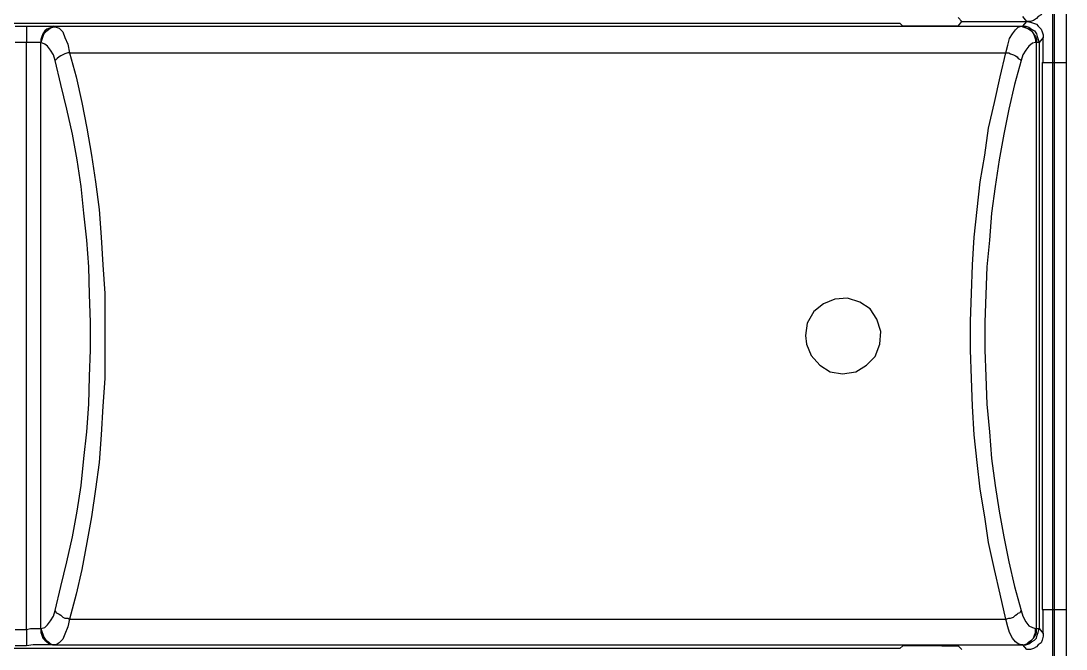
# Model space of a CAD drawing. Header units: centimetres. Extents: x -9.3 to 8.8, y -8.1 to 9.2.
# Drawn here: x -5.013 to -3.08, y 4.27 to 5.432 of the extents above; entities that cross this region are included whole.
import ezdxf

# ---------------------------------------------------------------- set-up
doc = ezdxf.new("R2010")
doc.units = ezdxf.units.CM
doc.header["$MEASUREMENT"] = 0
doc.layers.add('Camada 1', color=7, linetype='Continuous')

msp = doc.modelspace()

# ---------------------------------------------------------------- linework, layer by layer
at = {"layer": 'Camada 1', "color": 250, "lineweight": 25}
for points in [[(-3.10092, -0.43744), (-3.10092, -0.43744), (-3.10092, 6.67103), (-3.10092, 6.67103)], [(-3.10092, -0.43744), (-3.10092, -0.43744), (-3.10092, 6.67103), (-3.10092, 6.67103)], [(-3.07975, 6.68867), (-3.07975, 6.68867), (-3.07975, -0.45508), (-3.07975, -0.45508)], [(-3.07975, 6.68867), (-3.07975, 6.68867), (-3.07975, -0.45508), (-3.07975, -0.45508)], [(-3.10445, -0.43392), (-3.10445, -0.43392), (-3.10445, 6.6675), (-3.10445, 6.6675)], [(-3.10445, -0.43392), (-3.10445, -0.43392), (-3.10445, 6.6675), (-3.10445, 6.6675)], [(-3.27244, 5.4308), (-3.27244, 5.4308), (-3.27953, 5.43789), (-3.27953, 5.43789)], [(-3.15242, 5.4308), (-3.15242, 5.4308), (-3.15951, 5.43966), (-3.15951, 5.43966)], [(-6.64051, 5.42728), (-6.64051, 5.42728), (-3.3872, 5.42728), (-3.3872, 5.42728)], [(-5.02356, 5.42198), (-5.02356, 5.42198), (-5.00239, 5.42198), (-5.00239, 5.42198)], [(-5.00239, 5.42198), (-5.00239, 5.42198), (-4.9512, 5.42198), (-4.9512, 5.42198)], [(-5.00239, 5.42198), (-5.00239, 5.42198), (-5.00239, 5.392), (-5.00239, 5.392)], [(-4.9512, 5.42198), (-4.9512, 5.42198), (-3.16301, 5.42198), (-3.16301, 5.42198)], [(-4.9512, 5.42198), (-4.9512, 5.42198), (-4.94767, 5.42022), (-4.94767, 5.42022)], [(-3.38191, 5.42198), (-3.38191, 5.42198), (-3.3872, 5.42728), (-3.3872, 5.42728)], [(-3.30955, 5.42198), (-3.30955, 5.42198), (-3.38191, 5.42198), (-3.38191, 5.42198)], [(-3.27953, 5.42198), (-3.27953, 5.42198), (-3.30955, 5.42198), (-3.30955, 5.42198)], [(-3.27953, 5.42198), (-3.27953, 5.42198), (-3.27244, 5.4308), (-3.27244, 5.4308)], [(-3.27244, 5.4308), (-3.27244, 5.4308), (-3.15242, 5.4308), (-3.15242, 5.4308)], [(-3.27244, 5.4308), (-3.27244, 5.4308), (-3.15242, 5.4308), (-3.15242, 5.4308)], [(-3.16301, 5.42198), (-3.16301, 5.42198), (-3.16124, 5.42198), (-3.16124, 5.42198)], [(-3.16124, 5.42198), (-3.16124, 5.42198), (-3.15951, 5.42198), (-3.15951, 5.42198)], [(-3.15951, 5.42198), (-3.15951, 5.42198), (-3.15242, 5.4308), (-3.15242, 5.4308)], [(-3.1224, 5.40082), (-3.1224, 5.40082), (-3.12946, 5.392), (-3.12946, 5.392)], [(-3.1224, 5.35492), (-3.1224, 5.35492), (-3.1224, 5.40082), (-3.1224, 5.40082)], [(-5.00239, 5.392), (-5.00239, 5.392), (-5.02356, 5.392), (-5.02356, 5.392)], [(-5.00239, 4.30636), (-5.00239, 4.30636), (-5.00239, 5.392), (-5.00239, 5.392)], [(-4.9759, 5.392), (-4.9759, 5.392), (-5.00239, 5.392), (-5.00239, 5.392)], [(-4.9759, 4.30816), (-4.9759, 4.30816), (-4.9759, 5.392), (-4.9759, 5.392)], [(-4.9759, 5.392), (-4.9759, 5.392), (-4.9759, 5.392), (-4.9759, 5.392)], [(-3.13478, 5.392), (-3.13478, 5.392), (-3.13651, 5.392), (-3.13651, 5.392)], [(-3.13478, 4.30816), (-3.13478, 4.30816), (-3.13478, 5.392), (-3.13478, 5.392)], [(-3.12946, 5.392), (-3.12946, 5.392), (-3.13478, 5.392), (-3.13478, 5.392)], [(-3.12946, 5.392), (-3.12946, 5.392), (-3.12946, 4.30816), (-3.12946, 4.30816)], [(-4.92294, 5.37256), (-4.92294, 5.37256), (-3.19126, 5.37256), (-3.19126, 5.37256)], [(-3.12417, 5.35492), (-3.12417, 5.35492), (-3.12417, 4.34344), (-3.12417, 4.34344)], [(-3.12417, 5.35492), (-3.12417, 5.35492), (-3.07975, 5.35492), (-3.07975, 5.35492)], [(-3.12417, 4.34344), (-3.12417, 4.34344), (-3.07975, 4.34344), (-3.07975, 4.34344)], [(-3.1224, 4.2993), (-3.1224, 4.2993), (-3.1224, 4.34344), (-3.1224, 4.34344)], [(-4.92294, 4.3258), (-4.92294, 4.3258), (-3.19126, 4.3258), (-3.19126, 4.3258)], [(-5.02356, 4.30636), (-5.02356, 4.30636), (-5.00239, 4.30636), (-5.00239, 4.30636)], [(-5.00239, 4.30636), (-5.00239, 4.30636), (-5.00239, 4.27637), (-5.00239, 4.27637)], [(-4.9759, 4.30816), (-4.9759, 4.30816), (-4.9759, 4.30816), (-4.9759, 4.30816)], [(-3.13651, 4.30816), (-3.13651, 4.30816), (-3.13478, 4.30816), (-3.13478, 4.30816)], [(-3.13478, 4.30816), (-3.13478, 4.30816), (-3.12946, 4.30816), (-3.12946, 4.30816)], [(-3.12946, 4.30816), (-3.12946, 4.30816), (-3.1224, 4.2993), (-3.1224, 4.2993)], [(-5.00239, 4.27637), (-5.00239, 4.27637), (-5.02356, 4.27637), (-5.02356, 4.27637)], [(-4.9512, 4.27814), (-4.9512, 4.27814), (-3.16301, 4.27814), (-3.16301, 4.27814)], [(-4.94767, 4.27814), (-4.94767, 4.27814), (-4.9512, 4.27814), (-4.9512, 4.27814)], [(-3.38191, 4.27637), (-3.38191, 4.27637), (-3.3872, 4.27108), (-3.3872, 4.27108)], [(-3.30955, 4.27637), (-3.30955, 4.27637), (-3.38191, 4.27637), (-3.38191, 4.27637)], [(-3.30955, 4.27637), (-3.30955, 4.27637), (-3.27953, 4.27637), (-3.27953, 4.27637)], [(-3.27244, 4.26932), (-3.27244, 4.26932), (-3.27953, 4.27637), (-3.27953, 4.27637)], [(-3.16124, 4.27814), (-3.16124, 4.27814), (-3.16301, 4.27814), (-3.16301, 4.27814)], [(-3.15951, 4.27814), (-3.15951, 4.27814), (-3.16124, 4.27814), (-3.16124, 4.27814)], [(-3.15242, 4.26932), (-3.15242, 4.26932), (-3.15951, 4.27814), (-3.15951, 4.27814)], [(-3.3872, 4.27108), (-3.3872, 4.27108), (-6.64051, 4.27108), (-6.64051, 4.27108)]]:
    msp.add_open_spline(points, degree=3, dxfattribs=at)
for points, knots in [([(-3.1224, 5.46082), (-3.1224, 5.46082), (-3.1224, 5.45553), (-3.1224, 5.45553), (-3.1224, 5.45553), (-3.12417, 5.44848), (-3.12417, 5.44848), (-3.12417, 5.44848), (-3.12596, 5.44319), (-3.12596, 5.44319), (-3.12596, 5.44319), (-3.13126, 5.43966), (-3.13126, 5.43966), (-3.13126, 5.43966), (-3.13478, 5.43613), (-3.13478, 5.43613), (-3.13478, 5.43613), (-3.14008, 5.43257), (-3.14008, 5.43257), (-3.14008, 5.43257), (-3.14537, 5.4308), (-3.14537, 5.4308), (-3.14537, 5.4308), (-3.15242, 5.4308), (-3.15242, 5.4308)], [0, 0, 0, 0, 0.125, 0.125, 0.125, 0.25, 0.25, 0.25, 0.375, 0.375, 0.375, 0.5, 0.5, 0.5, 0.625, 0.625, 0.625, 0.75, 0.75, 0.75, 0.875, 0.875, 0.875, 1, 1, 1, 1]), ([(-4.9512, 5.42198), (-4.9512, 5.42198), (-4.95473, 5.42022), (-4.95473, 5.42022), (-4.95473, 5.42022), (-4.96002, 5.41846), (-4.96002, 5.41846), (-4.96002, 5.41846), (-4.96531, 5.41669), (-4.96531, 5.41669), (-4.96531, 5.41669), (-4.96884, 5.41316), (-4.96884, 5.41316), (-4.96884, 5.41316), (-4.97237, 5.40787), (-4.97237, 5.40787), (-4.97237, 5.40787), (-4.97413, 5.40258), (-4.97413, 5.40258), (-4.97413, 5.40258), (-4.9759, 5.39729), (-4.9759, 5.39729), (-4.9759, 5.39729), (-4.9759, 5.392), (-4.9759, 5.392)], [0, 0, 0, 0, 0.125, 0.125, 0.125, 0.25, 0.25, 0.25, 0.375, 0.375, 0.375, 0.5, 0.5, 0.5, 0.625, 0.625, 0.625, 0.75, 0.75, 0.75, 0.875, 0.875, 0.875, 1, 1, 1, 1]), ([(-4.94767, 5.42022), (-4.94767, 5.42022), (-4.95297, 5.42022), (-4.95297, 5.42022), (-4.95297, 5.42022), (-4.95826, 5.41846), (-4.95826, 5.41846), (-4.95826, 5.41846), (-4.96179, 5.41493), (-4.96179, 5.41493), (-4.96179, 5.41493), (-4.96708, 5.4114), (-4.96708, 5.4114), (-4.96708, 5.4114), (-4.9706, 5.40787), (-4.9706, 5.40787), (-4.9706, 5.40787), (-4.97237, 5.40258), (-4.97237, 5.40258), (-4.97237, 5.40258), (-4.97413, 5.39729), (-4.97413, 5.39729), (-4.97413, 5.39729), (-4.9759, 5.392), (-4.9759, 5.392)], [0, 0, 0, 0, 0.125, 0.125, 0.125, 0.25, 0.25, 0.25, 0.375, 0.375, 0.375, 0.5, 0.5, 0.5, 0.625, 0.625, 0.625, 0.75, 0.75, 0.75, 0.875, 0.875, 0.875, 1, 1, 1, 1]), ([(-4.94767, 5.42022), (-4.94767, 5.42022), (-4.94235, 5.41846), (-4.94235, 5.41846), (-4.94235, 5.41846), (-4.93529, 5.4114), (-4.93529, 5.4114), (-4.93529, 5.4114), (-4.93176, 5.40082), (-4.93176, 5.40082), (-4.93176, 5.40082), (-4.92647, 5.38847), (-4.92647, 5.38847), (-4.92647, 5.38847), (-4.92294, 5.37256), (-4.92294, 5.37256)], [0, 0, 0, 0, 0.2, 0.2, 0.2, 0.4, 0.4, 0.4, 0.6, 0.6, 0.6, 0.8, 0.8, 0.8, 1, 1, 1, 1]), ([(-3.19126, 5.37256), (-3.19126, 5.37256), (-3.18774, 5.38667), (-3.18774, 5.38667), (-3.18774, 5.38667), (-3.18421, 5.39905), (-3.18421, 5.39905), (-3.18421, 5.39905), (-3.17892, 5.40787), (-3.17892, 5.40787), (-3.17892, 5.40787), (-3.17363, 5.41493), (-3.17363, 5.41493), (-3.17363, 5.41493), (-3.16833, 5.42022), (-3.16833, 5.42022), (-3.16833, 5.42022), (-3.16301, 5.42198), (-3.16301, 5.42198)], [0, 0, 0, 0, 0.1666667, 0.1666667, 0.1666667, 0.3333333, 0.3333333, 0.3333333, 0.5, 0.5, 0.5, 0.6666667, 0.6666667, 0.6666667, 0.8333333, 0.8333333, 0.8333333, 1, 1, 1, 1]), ([(-3.16301, 5.42198), (-3.16301, 5.42198), (-3.15771, 5.42022), (-3.15771, 5.42022), (-3.15771, 5.42022), (-3.15242, 5.41846), (-3.15242, 5.41846), (-3.15242, 5.41846), (-3.1489, 5.41669), (-3.1489, 5.41669), (-3.1489, 5.41669), (-3.1436, 5.41316), (-3.1436, 5.41316), (-3.1436, 5.41316), (-3.14008, 5.40787), (-3.14008, 5.40787), (-3.14008, 5.40787), (-3.13831, 5.40258), (-3.13831, 5.40258), (-3.13831, 5.40258), (-3.13651, 5.39729), (-3.13651, 5.39729), (-3.13651, 5.39729), (-3.13651, 5.392), (-3.13651, 5.392)], [0, 0, 0, 0, 0.125, 0.125, 0.125, 0.25, 0.25, 0.25, 0.375, 0.375, 0.375, 0.5, 0.5, 0.5, 0.625, 0.625, 0.625, 0.75, 0.75, 0.75, 0.875, 0.875, 0.875, 1, 1, 1, 1]), ([(-3.16124, 5.42198), (-3.16124, 5.42198), (-3.15595, 5.42022), (-3.15595, 5.42022), (-3.15595, 5.42022), (-3.15242, 5.41846), (-3.15242, 5.41846), (-3.15242, 5.41846), (-3.14713, 5.41669), (-3.14713, 5.41669), (-3.14713, 5.41669), (-3.1436, 5.41316), (-3.1436, 5.41316), (-3.1436, 5.41316), (-3.14008, 5.40787), (-3.14008, 5.40787), (-3.14008, 5.40787), (-3.13651, 5.40258), (-3.13651, 5.40258), (-3.13651, 5.40258), (-3.13478, 5.39729), (-3.13478, 5.39729), (-3.13478, 5.39729), (-3.13478, 5.392), (-3.13478, 5.392)], [0, 0, 0, 0, 0.125, 0.125, 0.125, 0.25, 0.25, 0.25, 0.375, 0.375, 0.375, 0.5, 0.5, 0.5, 0.625, 0.625, 0.625, 0.75, 0.75, 0.75, 0.875, 0.875, 0.875, 1, 1, 1, 1]), ([(-3.15951, 5.42198), (-3.15951, 5.42198), (-3.15419, 5.42198), (-3.15419, 5.42198), (-3.15419, 5.42198), (-3.1489, 5.42022), (-3.1489, 5.42022), (-3.1489, 5.42022), (-3.1436, 5.41669), (-3.1436, 5.41669), (-3.1436, 5.41669), (-3.13831, 5.41316), (-3.13831, 5.41316), (-3.13831, 5.41316), (-3.13478, 5.40787), (-3.13478, 5.40787), (-3.13478, 5.40787), (-3.13302, 5.40258), (-3.13302, 5.40258), (-3.13302, 5.40258), (-3.13126, 5.39729), (-3.13126, 5.39729), (-3.13126, 5.39729), (-3.12946, 5.392), (-3.12946, 5.392)], [0, 0, 0, 0, 0.125, 0.125, 0.125, 0.25, 0.25, 0.25, 0.375, 0.375, 0.375, 0.5, 0.5, 0.5, 0.625, 0.625, 0.625, 0.75, 0.75, 0.75, 0.875, 0.875, 0.875, 1, 1, 1, 1]), ([(-3.15242, 5.4308), (-3.15242, 5.4308), (-3.14537, 5.42907), (-3.14537, 5.42907), (-3.14537, 5.42907), (-3.14008, 5.42728), (-3.14008, 5.42728), (-3.14008, 5.42728), (-3.13478, 5.42555), (-3.13478, 5.42555), (-3.13478, 5.42555), (-3.13126, 5.42198), (-3.13126, 5.42198), (-3.13126, 5.42198), (-3.12596, 5.41669), (-3.12596, 5.41669), (-3.12596, 5.41669), (-3.12417, 5.4114), (-3.12417, 5.4114), (-3.12417, 5.4114), (-3.1224, 5.40611), (-3.1224, 5.40611), (-3.1224, 5.40611), (-3.1224, 5.40082), (-3.1224, 5.40082)], [0, 0, 0, 0, 0.125, 0.125, 0.125, 0.25, 0.25, 0.25, 0.375, 0.375, 0.375, 0.5, 0.5, 0.5, 0.625, 0.625, 0.625, 0.75, 0.75, 0.75, 0.875, 0.875, 0.875, 1, 1, 1, 1]), ([(-4.9494, 5.35845), (-4.9494, 5.35845), (-4.95297, 5.36903), (-4.95297, 5.36903), (-4.95297, 5.36903), (-4.95826, 5.37785), (-4.95826, 5.37785), (-4.95826, 5.37785), (-4.96355, 5.38491), (-4.96355, 5.38491), (-4.96355, 5.38491), (-4.96884, 5.38847), (-4.96884, 5.38847), (-4.96884, 5.38847), (-4.9759, 5.392), (-4.9759, 5.392)], [0, 0, 0, 0, 0.2, 0.2, 0.2, 0.4, 0.4, 0.4, 0.6, 0.6, 0.6, 0.8, 0.8, 0.8, 1, 1, 1, 1]), ([(-3.13651, 5.392), (-3.13651, 5.392), (-3.14184, 5.39023), (-3.14184, 5.39023), (-3.14184, 5.39023), (-3.1489, 5.38491), (-3.1489, 5.38491), (-3.1489, 5.38491), (-3.15419, 5.37785), (-3.15419, 5.37785), (-3.15419, 5.37785), (-3.15951, 5.36903), (-3.15951, 5.36903), (-3.15951, 5.36903), (-3.16301, 5.35845), (-3.16301, 5.35845)], [0, 0, 0, 0, 0.2, 0.2, 0.2, 0.4, 0.4, 0.4, 0.6, 0.6, 0.6, 0.8, 0.8, 0.8, 1, 1, 1, 1]), ([(-4.92294, 5.37256), (-4.92294, 5.37256), (-4.92647, 5.37256), (-4.92647, 5.37256), (-4.92647, 5.37256), (-4.93176, 5.3708), (-4.93176, 5.3708), (-4.93176, 5.3708), (-4.93529, 5.36903), (-4.93529, 5.36903), (-4.93529, 5.36903), (-4.93882, 5.36727), (-4.93882, 5.36727), (-4.93882, 5.36727), (-4.94235, 5.3655), (-4.94235, 5.3655), (-4.94235, 5.3655), (-4.94587, 5.36198), (-4.94587, 5.36198), (-4.94587, 5.36198), (-4.94767, 5.36021), (-4.94767, 5.36021), (-4.94767, 5.36021), (-4.9494, 5.35845), (-4.9494, 5.35845)], [0, 0, 0, 0, 0.125, 0.125, 0.125, 0.25, 0.25, 0.25, 0.375, 0.375, 0.375, 0.5, 0.5, 0.5, 0.625, 0.625, 0.625, 0.75, 0.75, 0.75, 0.875, 0.875, 0.875, 1, 1, 1, 1]), ([(-4.9494, 4.34167), (-4.9494, 4.34167), (-4.93882, 4.3858), (-4.93882, 4.3858), (-4.93882, 4.3858), (-4.92824, 4.4317), (-4.92824, 4.4317), (-4.92824, 4.4317), (-4.91765, 4.4776), (-4.91765, 4.4776), (-4.91765, 4.4776), (-4.90883, 4.52526), (-4.90883, 4.52526), (-4.90883, 4.52526), (-4.90178, 4.57292), (-4.90178, 4.57292), (-4.90178, 4.57292), (-4.89649, 4.62234), (-4.89649, 4.62234), (-4.89649, 4.62234), (-4.89116, 4.67177), (-4.89116, 4.67177), (-4.89116, 4.67177), (-4.88763, 4.72295), (-4.88763, 4.72295), (-4.88763, 4.72295), (-4.88587, 4.77414), (-4.88587, 4.77414), (-4.88587, 4.77414), (-4.8841, 4.8236), (-4.8841, 4.8236), (-4.8841, 4.8236), (-4.8841, 4.87475), (-4.8841, 4.87475), (-4.8841, 4.87475), (-4.88587, 4.92598), (-4.88587, 4.92598), (-4.88587, 4.92598), (-4.88763, 4.97717), (-4.88763, 4.97717), (-4.88763, 4.97717), (-4.89116, 5.02659), (-4.89116, 5.02659), (-4.89116, 5.02659), (-4.89649, 5.07601), (-4.89649, 5.07601), (-4.89649, 5.07601), (-4.90178, 5.12544), (-4.90178, 5.12544), (-4.90178, 5.12544), (-4.90883, 5.17486), (-4.90883, 5.17486), (-4.90883, 5.17486), (-4.91765, 5.22252), (-4.91765, 5.22252), (-4.91765, 5.22252), (-4.92824, 5.26842), (-4.92824, 5.26842), (-4.92824, 5.26842), (-4.93882, 5.31432), (-4.93882, 5.31432), (-4.93882, 5.31432), (-4.9494, 5.35845), (-4.9494, 5.35845)], [0, 0, 0, 0, 0.047619, 0.047619, 0.047619, 0.0952381, 0.0952381, 0.0952381, 0.1428571, 0.1428571, 0.1428571, 0.1904762, 0.1904762, 0.1904762, 0.2380952, 0.2380952, 0.2380952, 0.2857143, 0.2857143, 0.2857143, 0.3333333, 0.3333333, 0.3333333, 0.3809524, 0.3809524, 0.3809524, 0.4285714, 0.4285714, 0.4285714, 0.4761905, 0.4761905, 0.4761905, 0.5238095, 0.5238095, 0.5238095, 0.5714286, 0.5714286, 0.5714286, 0.6190476, 0.6190476, 0.6190476, 0.6666667, 0.6666667, 0.6666667, 0.7142857, 0.7142857, 0.7142857, 0.7619048, 0.7619048, 0.7619048, 0.8095238, 0.8095238, 0.8095238, 0.8571429, 0.8571429, 0.8571429, 0.9047619, 0.9047619, 0.9047619, 0.952381, 0.952381, 0.952381, 1, 1, 1, 1]), ([(-4.92294, 5.37256), (-4.92294, 5.37256), (-4.9106, 5.32843), (-4.9106, 5.32843), (-4.9106, 5.32843), (-4.89998, 5.28077), (-4.89998, 5.28077), (-4.89998, 5.28077), (-4.89116, 5.23311), (-4.89116, 5.23311), (-4.89116, 5.23311), (-4.88234, 5.18368), (-4.88234, 5.18368), (-4.88234, 5.18368), (-4.87528, 5.13426), (-4.87528, 5.13426), (-4.87528, 5.13426), (-4.86823, 5.08307), (-4.86823, 5.08307), (-4.86823, 5.08307), (-4.8647, 5.03188), (-4.8647, 5.03188), (-4.8647, 5.03188), (-4.86117, 4.98069), (-4.86117, 4.98069), (-4.86117, 4.98069), (-4.85761, 4.92774), (-4.85761, 4.92774), (-4.85761, 4.92774), (-4.85761, 4.77061), (-4.85761, 4.77061), (-4.85761, 4.77061), (-4.86117, 4.71943), (-4.86117, 4.71943), (-4.86117, 4.71943), (-4.8647, 4.66647), (-4.8647, 4.66647), (-4.8647, 4.66647), (-4.86823, 4.61529), (-4.86823, 4.61529), (-4.86823, 4.61529), (-4.87528, 4.56586), (-4.87528, 4.56586), (-4.87528, 4.56586), (-4.88234, 4.51467), (-4.88234, 4.51467), (-4.88234, 4.51467), (-4.89116, 4.46701), (-4.89116, 4.46701), (-4.89116, 4.46701), (-4.89998, 4.41759), (-4.89998, 4.41759), (-4.89998, 4.41759), (-4.9106, 4.37169), (-4.9106, 4.37169), (-4.9106, 4.37169), (-4.92294, 4.3258), (-4.92294, 4.3258)], [0, 0, 0, 0, 0.0526316, 0.0526316, 0.0526316, 0.1052632, 0.1052632, 0.1052632, 0.1578947, 0.1578947, 0.1578947, 0.2105263, 0.2105263, 0.2105263, 0.2631579, 0.2631579, 0.2631579, 0.3157895, 0.3157895, 0.3157895, 0.3684211, 0.3684211, 0.3684211, 0.4210526, 0.4210526, 0.4210526, 0.4736842, 0.4736842, 0.4736842, 0.5263158, 0.5263158, 0.5263158, 0.5789474, 0.5789474, 0.5789474, 0.6315789, 0.6315789, 0.6315789, 0.6842105, 0.6842105, 0.6842105, 0.7368421, 0.7368421, 0.7368421, 0.7894737, 0.7894737, 0.7894737, 0.8421053, 0.8421053, 0.8421053, 0.8947368, 0.8947368, 0.8947368, 0.9473684, 0.9473684, 0.9473684, 1, 1, 1, 1]), ([(-3.19126, 4.3258), (-3.19126, 4.3258), (-3.20185, 4.37169), (-3.20185, 4.37169), (-3.20185, 4.37169), (-3.21243, 4.41759), (-3.21243, 4.41759), (-3.21243, 4.41759), (-3.22305, 4.46701), (-3.22305, 4.46701), (-3.22305, 4.46701), (-3.2301, 4.51467), (-3.2301, 4.51467), (-3.2301, 4.51467), (-3.23892, 4.56586), (-3.23892, 4.56586), (-3.23892, 4.56586), (-3.24422, 4.61529), (-3.24422, 4.61529), (-3.24422, 4.61529), (-3.24951, 4.66647), (-3.24951, 4.66647), (-3.24951, 4.66647), (-3.25304, 4.71943), (-3.25304, 4.71943), (-3.25304, 4.71943), (-3.2548, 4.77061), (-3.2548, 4.77061), (-3.2548, 4.77061), (-3.25656, 4.8236), (-3.25656, 4.8236), (-3.25656, 4.8236), (-3.25656, 4.87652), (-3.25656, 4.87652), (-3.25656, 4.87652), (-3.2548, 4.92774), (-3.2548, 4.92774), (-3.2548, 4.92774), (-3.25304, 4.98069), (-3.25304, 4.98069), (-3.25304, 4.98069), (-3.24951, 5.03188), (-3.24951, 5.03188), (-3.24951, 5.03188), (-3.24422, 5.08307), (-3.24422, 5.08307), (-3.24422, 5.08307), (-3.23892, 5.13426), (-3.23892, 5.13426), (-3.23892, 5.13426), (-3.2301, 5.18368), (-3.2301, 5.18368), (-3.2301, 5.18368), (-3.22305, 5.23311), (-3.22305, 5.23311), (-3.22305, 5.23311), (-3.21243, 5.28077), (-3.21243, 5.28077), (-3.21243, 5.28077), (-3.20185, 5.32843), (-3.20185, 5.32843), (-3.20185, 5.32843), (-3.19126, 5.37256), (-3.19126, 5.37256)], [0, 0, 0, 0, 0.047619, 0.047619, 0.047619, 0.0952381, 0.0952381, 0.0952381, 0.1428571, 0.1428571, 0.1428571, 0.1904762, 0.1904762, 0.1904762, 0.2380952, 0.2380952, 0.2380952, 0.2857143, 0.2857143, 0.2857143, 0.3333333, 0.3333333, 0.3333333, 0.3809524, 0.3809524, 0.3809524, 0.4285714, 0.4285714, 0.4285714, 0.4761905, 0.4761905, 0.4761905, 0.5238095, 0.5238095, 0.5238095, 0.5714286, 0.5714286, 0.5714286, 0.6190476, 0.6190476, 0.6190476, 0.6666667, 0.6666667, 0.6666667, 0.7142857, 0.7142857, 0.7142857, 0.7619048, 0.7619048, 0.7619048, 0.8095238, 0.8095238, 0.8095238, 0.8571429, 0.8571429, 0.8571429, 0.9047619, 0.9047619, 0.9047619, 0.952381, 0.952381, 0.952381, 1, 1, 1, 1]), ([(-3.16301, 5.35845), (-3.16301, 5.35845), (-3.17539, 5.31432), (-3.17539, 5.31432), (-3.17539, 5.31432), (-3.18597, 5.26842), (-3.18597, 5.26842), (-3.18597, 5.26842), (-3.19479, 5.22252), (-3.19479, 5.22252), (-3.19479, 5.22252), (-3.20361, 5.17486), (-3.20361, 5.17486), (-3.20361, 5.17486), (-3.21067, 5.12544), (-3.21067, 5.12544), (-3.21067, 5.12544), (-3.21776, 5.07601), (-3.21776, 5.07601), (-3.21776, 5.07601), (-3.22129, 5.02659), (-3.22129, 5.02659), (-3.22129, 5.02659), (-3.22658, 4.97717), (-3.22658, 4.97717), (-3.22658, 4.97717), (-3.22834, 4.92598), (-3.22834, 4.92598), (-3.22834, 4.92598), (-3.2301, 4.87475), (-3.2301, 4.87475), (-3.2301, 4.87475), (-3.2301, 4.8236), (-3.2301, 4.8236), (-3.2301, 4.8236), (-3.22834, 4.77414), (-3.22834, 4.77414), (-3.22834, 4.77414), (-3.22658, 4.72295), (-3.22658, 4.72295), (-3.22658, 4.72295), (-3.22129, 4.67177), (-3.22129, 4.67177), (-3.22129, 4.67177), (-3.21776, 4.62234), (-3.21776, 4.62234), (-3.21776, 4.62234), (-3.21067, 4.57292), (-3.21067, 4.57292), (-3.21067, 4.57292), (-3.20361, 4.52526), (-3.20361, 4.52526), (-3.20361, 4.52526), (-3.19479, 4.4776), (-3.19479, 4.4776), (-3.19479, 4.4776), (-3.18597, 4.4317), (-3.18597, 4.4317), (-3.18597, 4.4317), (-3.17539, 4.3858), (-3.17539, 4.3858), (-3.17539, 4.3858), (-3.16301, 4.34167), (-3.16301, 4.34167)], [0, 0, 0, 0, 0.047619, 0.047619, 0.047619, 0.0952381, 0.0952381, 0.0952381, 0.1428571, 0.1428571, 0.1428571, 0.1904762, 0.1904762, 0.1904762, 0.2380952, 0.2380952, 0.2380952, 0.2857143, 0.2857143, 0.2857143, 0.3333333, 0.3333333, 0.3333333, 0.3809524, 0.3809524, 0.3809524, 0.4285714, 0.4285714, 0.4285714, 0.4761905, 0.4761905, 0.4761905, 0.5238095, 0.5238095, 0.5238095, 0.5714286, 0.5714286, 0.5714286, 0.6190476, 0.6190476, 0.6190476, 0.6666667, 0.6666667, 0.6666667, 0.7142857, 0.7142857, 0.7142857, 0.7619048, 0.7619048, 0.7619048, 0.8095238, 0.8095238, 0.8095238, 0.8571429, 0.8571429, 0.8571429, 0.9047619, 0.9047619, 0.9047619, 0.952381, 0.952381, 0.952381, 1, 1, 1, 1]), ([(-3.19126, 5.37256), (-3.19126, 5.37256), (-3.18597, 5.37256), (-3.18597, 5.37256), (-3.18597, 5.37256), (-3.18244, 5.3708), (-3.18244, 5.3708), (-3.18244, 5.3708), (-3.17715, 5.36903), (-3.17715, 5.36903), (-3.17715, 5.36903), (-3.17363, 5.36727), (-3.17363, 5.36727), (-3.17363, 5.36727), (-3.17006, 5.3655), (-3.17006, 5.3655), (-3.17006, 5.3655), (-3.16833, 5.36198), (-3.16833, 5.36198), (-3.16833, 5.36198), (-3.16477, 5.36021), (-3.16477, 5.36021), (-3.16477, 5.36021), (-3.16301, 5.35845), (-3.16301, 5.35845)], [0, 0, 0, 0, 0.125, 0.125, 0.125, 0.25, 0.25, 0.25, 0.375, 0.375, 0.375, 0.5, 0.5, 0.5, 0.625, 0.625, 0.625, 0.75, 0.75, 0.75, 0.875, 0.875, 0.875, 1, 1, 1, 1]), ([(-3.56196, 4.85006), (-3.56196, 4.85006), (-3.55844, 4.87303), (-3.55844, 4.87303), (-3.55844, 4.87303), (-3.54609, 4.89419), (-3.54609, 4.89419), (-3.54609, 4.89419), (-3.52841, 4.9083), (-3.52841, 4.9083), (-3.52841, 4.9083), (-3.50725, 4.91716), (-3.50725, 4.91716), (-3.50725, 4.91716), (-3.48428, 4.91892), (-3.48428, 4.91892), (-3.48428, 4.91892), (-3.46135, 4.91183), (-3.46135, 4.91183), (-3.46135, 4.91183), (-3.44191, 4.89948), (-3.44191, 4.89948), (-3.44191, 4.89948), (-3.42957, 4.88008), (-3.42957, 4.88008), (-3.42957, 4.88008), (-3.42251, 4.85712), (-3.42251, 4.85712), (-3.42251, 4.85712), (-3.42427, 4.83419), (-3.42427, 4.83419), (-3.42427, 4.83419), (-3.43309, 4.81122), (-3.43309, 4.81122), (-3.43309, 4.81122), (-3.44897, 4.79534), (-3.44897, 4.79534), (-3.44897, 4.79534), (-3.46841, 4.78296), (-3.46841, 4.78296), (-3.46841, 4.78296), (-3.4931, 4.77943), (-3.4931, 4.77943), (-3.4931, 4.77943), (-3.51607, 4.78296), (-3.51607, 4.78296), (-3.51607, 4.78296), (-3.53547, 4.79534), (-3.53547, 4.79534), (-3.53547, 4.79534), (-3.55134, 4.81298), (-3.55134, 4.81298), (-3.55134, 4.81298), (-3.5602, 4.83419), (-3.5602, 4.83419), (-3.5602, 4.83419), (-3.56196, 4.85006), (-3.56196, 4.85006)], [0, 0, 0, 0, 0.0526316, 0.0526316, 0.0526316, 0.1052632, 0.1052632, 0.1052632, 0.1578947, 0.1578947, 0.1578947, 0.2105263, 0.2105263, 0.2105263, 0.2631579, 0.2631579, 0.2631579, 0.3157895, 0.3157895, 0.3157895, 0.3684211, 0.3684211, 0.3684211, 0.4210526, 0.4210526, 0.4210526, 0.4736842, 0.4736842, 0.4736842, 0.5263158, 0.5263158, 0.5263158, 0.5789474, 0.5789474, 0.5789474, 0.6315789, 0.6315789, 0.6315789, 0.6842105, 0.6842105, 0.6842105, 0.7368421, 0.7368421, 0.7368421, 0.7894737, 0.7894737, 0.7894737, 0.8421053, 0.8421053, 0.8421053, 0.8947368, 0.8947368, 0.8947368, 0.9473684, 0.9473684, 0.9473684, 1, 1, 1, 1]), ([(-3.56196, 4.85006), (-3.56196, 4.85006), (-3.55844, 4.87303), (-3.55844, 4.87303), (-3.55844, 4.87303), (-3.54609, 4.89419), (-3.54609, 4.89419), (-3.54609, 4.89419), (-3.52841, 4.9083), (-3.52841, 4.9083), (-3.52841, 4.9083), (-3.50725, 4.91716), (-3.50725, 4.91716), (-3.50725, 4.91716), (-3.48428, 4.91892), (-3.48428, 4.91892), (-3.48428, 4.91892), (-3.46135, 4.91183), (-3.46135, 4.91183), (-3.46135, 4.91183), (-3.44191, 4.89948), (-3.44191, 4.89948), (-3.44191, 4.89948), (-3.42957, 4.88008), (-3.42957, 4.88008), (-3.42957, 4.88008), (-3.42251, 4.85712), (-3.42251, 4.85712), (-3.42251, 4.85712), (-3.42427, 4.83419), (-3.42427, 4.83419), (-3.42427, 4.83419), (-3.43309, 4.81122), (-3.43309, 4.81122), (-3.43309, 4.81122), (-3.44897, 4.79534), (-3.44897, 4.79534), (-3.44897, 4.79534), (-3.46841, 4.78296), (-3.46841, 4.78296), (-3.46841, 4.78296), (-3.4931, 4.77943), (-3.4931, 4.77943), (-3.4931, 4.77943), (-3.51607, 4.78296), (-3.51607, 4.78296), (-3.51607, 4.78296), (-3.53547, 4.79534), (-3.53547, 4.79534), (-3.53547, 4.79534), (-3.55134, 4.81298), (-3.55134, 4.81298), (-3.55134, 4.81298), (-3.5602, 4.83419), (-3.5602, 4.83419), (-3.5602, 4.83419), (-3.56196, 4.85006), (-3.56196, 4.85006)], [0, 0, 0, 0, 0.0526316, 0.0526316, 0.0526316, 0.1052632, 0.1052632, 0.1052632, 0.1578947, 0.1578947, 0.1578947, 0.2105263, 0.2105263, 0.2105263, 0.2631579, 0.2631579, 0.2631579, 0.3157895, 0.3157895, 0.3157895, 0.3684211, 0.3684211, 0.3684211, 0.4210526, 0.4210526, 0.4210526, 0.4736842, 0.4736842, 0.4736842, 0.5263158, 0.5263158, 0.5263158, 0.5789474, 0.5789474, 0.5789474, 0.6315789, 0.6315789, 0.6315789, 0.6842105, 0.6842105, 0.6842105, 0.7368421, 0.7368421, 0.7368421, 0.7894737, 0.7894737, 0.7894737, 0.8421053, 0.8421053, 0.8421053, 0.8947368, 0.8947368, 0.8947368, 0.9473684, 0.9473684, 0.9473684, 1, 1, 1, 1]), ([(-4.9759, 4.30816), (-4.9759, 4.30816), (-4.96884, 4.30989), (-4.96884, 4.30989), (-4.96884, 4.30989), (-4.96355, 4.31521), (-4.96355, 4.31521), (-4.96355, 4.31521), (-4.95826, 4.32227), (-4.95826, 4.32227), (-4.95826, 4.32227), (-4.95297, 4.33109), (-4.95297, 4.33109), (-4.95297, 4.33109), (-4.9494, 4.34167), (-4.9494, 4.34167)], [0, 0, 0, 0, 0.2, 0.2, 0.2, 0.4, 0.4, 0.4, 0.6, 0.6, 0.6, 0.8, 0.8, 0.8, 1, 1, 1, 1]), ([(-4.9494, 4.34167), (-4.9494, 4.34167), (-4.94767, 4.33814), (-4.94767, 4.33814), (-4.94767, 4.33814), (-4.94587, 4.33638), (-4.94587, 4.33638), (-4.94587, 4.33638), (-4.94235, 4.33462), (-4.94235, 4.33462), (-4.94235, 4.33462), (-4.93882, 4.33285), (-4.93882, 4.33285), (-4.93882, 4.33285), (-4.93529, 4.32932), (-4.93529, 4.32932), (-4.93529, 4.32932), (-4.93176, 4.32756), (-4.93176, 4.32756), (-4.93176, 4.32756), (-4.92647, 4.32756), (-4.92647, 4.32756), (-4.92647, 4.32756), (-4.92294, 4.3258), (-4.92294, 4.3258)], [0, 0, 0, 0, 0.125, 0.125, 0.125, 0.25, 0.25, 0.25, 0.375, 0.375, 0.375, 0.5, 0.5, 0.5, 0.625, 0.625, 0.625, 0.75, 0.75, 0.75, 0.875, 0.875, 0.875, 1, 1, 1, 1]), ([(-3.19126, 4.3258), (-3.19126, 4.3258), (-3.18597, 4.32756), (-3.18597, 4.32756), (-3.18597, 4.32756), (-3.18244, 4.32756), (-3.18244, 4.32756), (-3.18244, 4.32756), (-3.17715, 4.32932), (-3.17715, 4.32932), (-3.17715, 4.32932), (-3.17363, 4.33285), (-3.17363, 4.33285), (-3.17363, 4.33285), (-3.17006, 4.33462), (-3.17006, 4.33462), (-3.17006, 4.33462), (-3.16833, 4.33638), (-3.16833, 4.33638), (-3.16833, 4.33638), (-3.16477, 4.33814), (-3.16477, 4.33814), (-3.16477, 4.33814), (-3.16301, 4.34167), (-3.16301, 4.34167)], [0, 0, 0, 0, 0.125, 0.125, 0.125, 0.25, 0.25, 0.25, 0.375, 0.375, 0.375, 0.5, 0.5, 0.5, 0.625, 0.625, 0.625, 0.75, 0.75, 0.75, 0.875, 0.875, 0.875, 1, 1, 1, 1]), ([(-3.16301, 4.34167), (-3.16301, 4.34167), (-3.15951, 4.33109), (-3.15951, 4.33109), (-3.15951, 4.33109), (-3.15419, 4.32051), (-3.15419, 4.32051), (-3.15419, 4.32051), (-3.1489, 4.31345), (-3.1489, 4.31345), (-3.1489, 4.31345), (-3.14184, 4.30989), (-3.14184, 4.30989), (-3.14184, 4.30989), (-3.13651, 4.30816), (-3.13651, 4.30816)], [0, 0, 0, 0, 0.2, 0.2, 0.2, 0.4, 0.4, 0.4, 0.6, 0.6, 0.6, 0.8, 0.8, 0.8, 1, 1, 1, 1]), ([(-4.92294, 4.3258), (-4.92294, 4.3258), (-4.92647, 4.31165), (-4.92647, 4.31165), (-4.92647, 4.31165), (-4.93176, 4.29754), (-4.93176, 4.29754), (-4.93176, 4.29754), (-4.93529, 4.28872), (-4.93529, 4.28872), (-4.93529, 4.28872), (-4.94235, 4.28166), (-4.94235, 4.28166), (-4.94235, 4.28166), (-4.94767, 4.27814), (-4.94767, 4.27814)], [0, 0, 0, 0, 0.2, 0.2, 0.2, 0.4, 0.4, 0.4, 0.6, 0.6, 0.6, 0.8, 0.8, 0.8, 1, 1, 1, 1]), ([(-3.16301, 4.27814), (-3.16301, 4.27814), (-3.16833, 4.2799), (-3.16833, 4.2799), (-3.16833, 4.2799), (-3.17363, 4.28343), (-3.17363, 4.28343), (-3.17363, 4.28343), (-3.17892, 4.29048), (-3.17892, 4.29048), (-3.17892, 4.29048), (-3.18421, 4.30107), (-3.18421, 4.30107), (-3.18421, 4.30107), (-3.18774, 4.31165), (-3.18774, 4.31165), (-3.18774, 4.31165), (-3.19126, 4.3258), (-3.19126, 4.3258)], [0, 0, 0, 0, 0.1666667, 0.1666667, 0.1666667, 0.3333333, 0.3333333, 0.3333333, 0.5, 0.5, 0.5, 0.6666667, 0.6666667, 0.6666667, 0.8333333, 0.8333333, 0.8333333, 1, 1, 1, 1]), ([(-5.00239, 4.30636), (-5.00239, 4.30636), (-4.99533, 4.30816), (-4.99533, 4.30816), (-4.99533, 4.30816), (-4.9759, 4.30816), (-4.9759, 4.30816)], [0, 0, 0, 0, 0.5, 0.5, 0.5, 1, 1, 1, 1]), ([(-4.9759, 4.30816), (-4.9759, 4.30816), (-4.97413, 4.30283), (-4.97413, 4.30283), (-4.97413, 4.30283), (-4.97237, 4.29754), (-4.97237, 4.29754), (-4.97237, 4.29754), (-4.9706, 4.29225), (-4.9706, 4.29225), (-4.9706, 4.29225), (-4.96708, 4.28696), (-4.96708, 4.28696), (-4.96708, 4.28696), (-4.96179, 4.28343), (-4.96179, 4.28343), (-4.96179, 4.28343), (-4.95826, 4.2799), (-4.95826, 4.2799), (-4.95826, 4.2799), (-4.95297, 4.27814), (-4.95297, 4.27814), (-4.95297, 4.27814), (-4.94767, 4.27814), (-4.94767, 4.27814)], [0, 0, 0, 0, 0.125, 0.125, 0.125, 0.25, 0.25, 0.25, 0.375, 0.375, 0.375, 0.5, 0.5, 0.5, 0.625, 0.625, 0.625, 0.75, 0.75, 0.75, 0.875, 0.875, 0.875, 1, 1, 1, 1]), ([(-4.9759, 4.30816), (-4.9759, 4.30816), (-4.9759, 4.30107), (-4.9759, 4.30107), (-4.9759, 4.30107), (-4.97413, 4.29578), (-4.97413, 4.29578), (-4.97413, 4.29578), (-4.97237, 4.29048), (-4.97237, 4.29048), (-4.97237, 4.29048), (-4.96884, 4.28696), (-4.96884, 4.28696), (-4.96884, 4.28696), (-4.96531, 4.28343), (-4.96531, 4.28343), (-4.96531, 4.28343), (-4.96002, 4.2799), (-4.96002, 4.2799), (-4.96002, 4.2799), (-4.95473, 4.27814), (-4.95473, 4.27814), (-4.95473, 4.27814), (-4.9512, 4.27814), (-4.9512, 4.27814)], [0, 0, 0, 0, 0.125, 0.125, 0.125, 0.25, 0.25, 0.25, 0.375, 0.375, 0.375, 0.5, 0.5, 0.5, 0.625, 0.625, 0.625, 0.75, 0.75, 0.75, 0.875, 0.875, 0.875, 1, 1, 1, 1]), ([(-3.16301, 4.27814), (-3.16301, 4.27814), (-3.15771, 4.27814), (-3.15771, 4.27814), (-3.15771, 4.27814), (-3.15242, 4.2799), (-3.15242, 4.2799), (-3.15242, 4.2799), (-3.1489, 4.28343), (-3.1489, 4.28343), (-3.1489, 4.28343), (-3.1436, 4.28696), (-3.1436, 4.28696), (-3.1436, 4.28696), (-3.14008, 4.29048), (-3.14008, 4.29048), (-3.14008, 4.29048), (-3.13831, 4.29578), (-3.13831, 4.29578), (-3.13831, 4.29578), (-3.13651, 4.30107), (-3.13651, 4.30107), (-3.13651, 4.30107), (-3.13651, 4.30816), (-3.13651, 4.30816)], [0, 0, 0, 0, 0.125, 0.125, 0.125, 0.25, 0.25, 0.25, 0.375, 0.375, 0.375, 0.5, 0.5, 0.5, 0.625, 0.625, 0.625, 0.75, 0.75, 0.75, 0.875, 0.875, 0.875, 1, 1, 1, 1]), ([(-3.16124, 4.27814), (-3.16124, 4.27814), (-3.15595, 4.27814), (-3.15595, 4.27814), (-3.15595, 4.27814), (-3.15242, 4.2799), (-3.15242, 4.2799), (-3.15242, 4.2799), (-3.14713, 4.28343), (-3.14713, 4.28343), (-3.14713, 4.28343), (-3.1436, 4.28696), (-3.1436, 4.28696), (-3.1436, 4.28696), (-3.14008, 4.29048), (-3.14008, 4.29048), (-3.14008, 4.29048), (-3.13651, 4.29578), (-3.13651, 4.29578), (-3.13651, 4.29578), (-3.13478, 4.30107), (-3.13478, 4.30107), (-3.13478, 4.30107), (-3.13478, 4.30816), (-3.13478, 4.30816)], [0, 0, 0, 0, 0.125, 0.125, 0.125, 0.25, 0.25, 0.25, 0.375, 0.375, 0.375, 0.5, 0.5, 0.5, 0.625, 0.625, 0.625, 0.75, 0.75, 0.75, 0.875, 0.875, 0.875, 1, 1, 1, 1]), ([(-3.15951, 4.27814), (-3.15951, 4.27814), (-3.15419, 4.27814), (-3.15419, 4.27814), (-3.15419, 4.27814), (-3.1489, 4.2799), (-3.1489, 4.2799), (-3.1489, 4.2799), (-3.1436, 4.28343), (-3.1436, 4.28343), (-3.1436, 4.28343), (-3.13831, 4.28696), (-3.13831, 4.28696), (-3.13831, 4.28696), (-3.13478, 4.29048), (-3.13478, 4.29048), (-3.13478, 4.29048), (-3.13302, 4.29578), (-3.13302, 4.29578), (-3.13302, 4.29578), (-3.13126, 4.30107), (-3.13126, 4.30107), (-3.13126, 4.30107), (-3.12946, 4.30816), (-3.12946, 4.30816)], [0, 0, 0, 0, 0.125, 0.125, 0.125, 0.25, 0.25, 0.25, 0.375, 0.375, 0.375, 0.5, 0.5, 0.5, 0.625, 0.625, 0.625, 0.75, 0.75, 0.75, 0.875, 0.875, 0.875, 1, 1, 1, 1]), ([(-3.1224, 4.2993), (-3.1224, 4.2993), (-3.1224, 4.29401), (-3.1224, 4.29401), (-3.1224, 4.29401), (-3.12417, 4.28696), (-3.12417, 4.28696), (-3.12417, 4.28696), (-3.12596, 4.28166), (-3.12596, 4.28166), (-3.12596, 4.28166), (-3.13126, 4.27814), (-3.13126, 4.27814), (-3.13126, 4.27814), (-3.13478, 4.27461), (-3.13478, 4.27461), (-3.13478, 4.27461), (-3.14008, 4.27108), (-3.14008, 4.27108), (-3.14008, 4.27108), (-3.14537, 4.26932), (-3.14537, 4.26932), (-3.14537, 4.26932), (-3.15242, 4.26932), (-3.15242, 4.26932)], [0, 0, 0, 0, 0.125, 0.125, 0.125, 0.25, 0.25, 0.25, 0.375, 0.375, 0.375, 0.5, 0.5, 0.5, 0.625, 0.625, 0.625, 0.75, 0.75, 0.75, 0.875, 0.875, 0.875, 1, 1, 1, 1]), ([(-4.9512, 4.27814), (-4.9512, 4.27814), (-4.99004, 4.27814), (-4.99004, 4.27814), (-4.99004, 4.27814), (-5.00239, 4.27637), (-5.00239, 4.27637)], [0, 0, 0, 0, 0.5, 0.5, 0.5, 1, 1, 1, 1])]:
    msp.add_open_spline(points, degree=3, knots=knots, dxfattribs=at)

doc.saveas('drawing.dxf')
